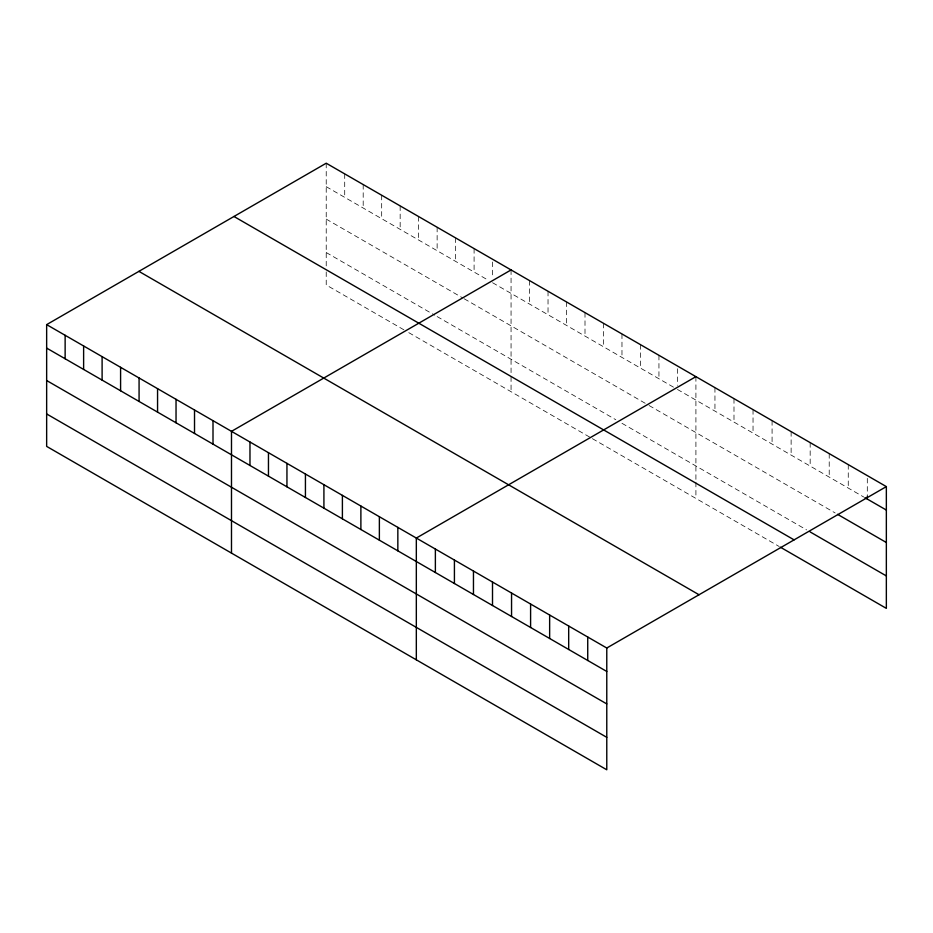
<?xml version="1.0" encoding="UTF-8"?>
<svg xmlns="http://www.w3.org/2000/svg" width="933" height="933" viewBox="0 0 933 933"><rect width="100%" height="100%" fill="white"/><g stroke="black" fill="none" stroke-linecap="round" stroke-linejoin="round"><path stroke-width="0.7" stroke-dasharray="4.67 3.5" d="M326.223 163.217L326.223 267.409M326.223 186.682L488.88 280.588M492.577 282.722L673.731 387.3M677.428 389.434L863.736 497.009M326.223 219.115L463.013 298.094M464.237 298.805L647.852 404.805M649.076 405.517L835.163 512.952M326.223 252.54L434.661 315.156M437.134 316.579L615.815 419.733M621.973 423.29L806.602 529.886M403.861 329.804L326.223 284.985L326.223 268.762M408.782 332.649L591.16 437.95M592.397 438.662L779.23 546.528M867.305 478.372L867.305 496.309M848.26 464.611L848.26 488.076M829.215 453.613L829.215 477.078M810.171 442.627L810.171 466.08M791.126 431.629L791.126 455.082M772.081 420.631L772.081 444.096M753.036 409.634L753.036 433.099M733.991 398.648L733.991 422.101M714.946 387.65L714.946 411.103M695.913 376.652L695.913 480.845M695.913 482.198L695.913 498.42M677.428 368.745L677.428 385.294M658.943 355.31L658.943 378.763M640.458 344.639L640.458 368.092M621.973 333.967L621.973 357.421M603.488 323.296L603.488 346.749M585.003 312.625L585.003 336.078M566.518 301.954L566.518 325.407M548.033 291.283L548.033 314.736M529.547 280.611L529.547 304.065M511.062 269.94L511.062 374.133M511.062 376.839L511.062 391.697M492.577 262.021L492.577 277.206M474.092 248.598L474.092 272.051M455.619 237.915L455.619 261.38M437.134 227.244L437.134 250.709M418.649 216.573L418.649 240.038M400.164 205.901L400.164 229.366M381.679 195.23L381.679 218.695M363.194 184.559L363.194 208.024M344.709 173.888L344.709 197.353"/><path stroke-width="1.4" d="M46.65 324.626L606.777 648.015L606.777 769.783L46.65 446.394L46.65 324.626L326.223 163.217L886.35 486.606L886.35 608.374L780.42 547.216M511.062 269.94L231.489 431.349L231.489 553.117M695.913 376.652L416.328 538.061L416.328 659.829M606.777 648.015L886.35 486.606M864.926 497.697L886.35 510.059M837.554 514.328L886.35 542.505M810.171 531.95L886.35 575.929M233.961 216.479L794.088 539.869M138.912 271.363L699.039 594.753M46.65 348.091L606.777 671.468M46.65 380.524L606.777 703.914M46.65 413.949L606.777 737.338M867.305 496.309L867.305 499.062M587.732 637.017L587.732 660.482M568.687 626.02L568.687 649.485M549.642 615.034L549.642 638.487M530.597 604.036L530.597 627.489M511.552 593.038L511.552 616.503M492.507 582.04L492.507 605.505M473.463 571.054L473.463 594.508M454.418 560.057L454.418 583.51M435.373 549.059L435.373 572.512M397.843 527.39L397.843 550.855M379.369 516.719L379.369 540.184M360.884 506.048L360.884 529.512M342.399 495.376L342.399 518.83M323.914 484.705L323.914 508.158M305.429 474.034L305.429 497.487M286.944 463.363L286.944 486.816M268.459 452.692L268.459 476.145M249.974 442.02L249.974 465.474M213.004 420.678L213.004 444.131M194.519 410.007L194.519 433.46M176.034 399.336L176.034 422.789M157.56 388.664L157.56 412.118M139.075 377.993L139.075 401.447M120.59 367.31L120.59 390.775M102.105 356.639L102.105 380.104M83.62 345.968L83.62 369.433M65.135 335.297L65.135 358.762"/></g></svg>
